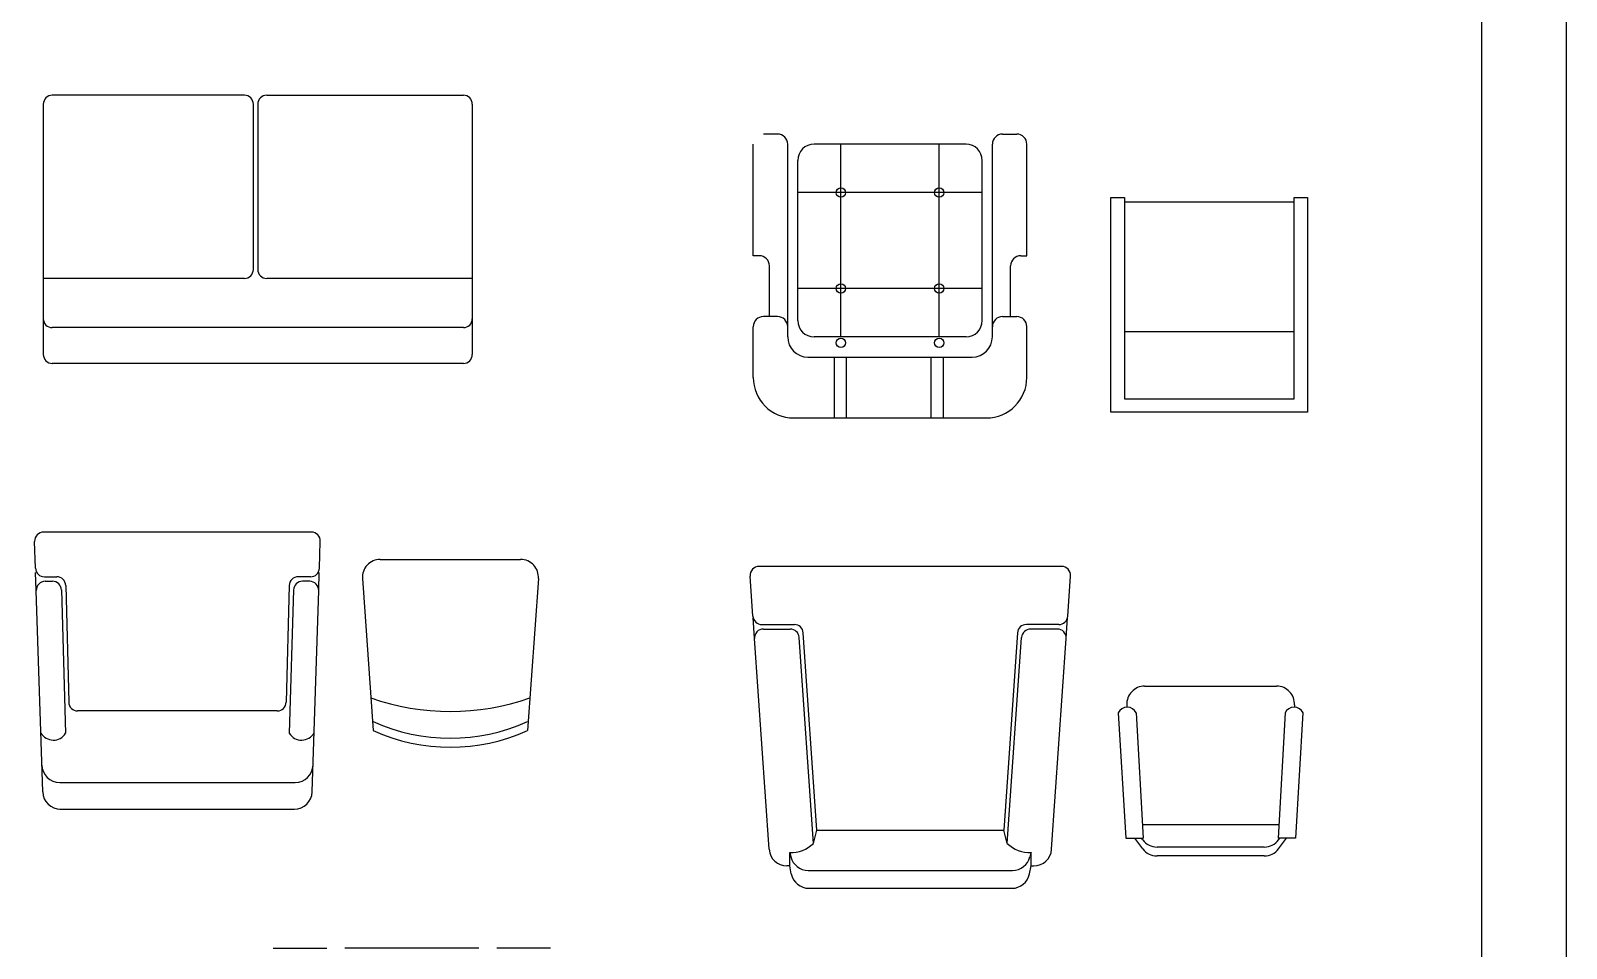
# Model space of a CAD drawing. Header units: inches. Extents: x 3.5 to 46, y 8.9 to 33.7.
# Drawn here: x 18.36 to 24.5, y 21.58 to 25.24 of the extents above; entities that cross this region are included whole.
import ezdxf

# ---------------------------------------------------------------- set-up
doc = ezdxf.new("R2010")
doc.units = ezdxf.units.IN
doc.header["$MEASUREMENT"] = 0
doc.layers.add('02', color=2, linetype='Continuous')
doc.layers.add('kadrbm', color=4, linetype='Continuous')

# ---------------------------------------------------------------- blocks, each defined once
blk = doc.blocks.new('kadrbm')
at = {"layer": 'kadrbm', "color": 4}
blk.add_lwpolyline([(0, 0), (0, 24.7972), (21, 24.7972), (21, 0), (0, 0)], close=True, dxfattribs=at)
blk.add_lwpolyline([(20.6631, 0.3257), (20.6631, 24.4603), (0.3369, 24.4603), (0.3369, 0.3257), (20.6631, 0.3257)], dxfattribs=at)

msp = doc.modelspace()

# ---------------------------------------------------------------- linework, layer by layer
at = {"layer": '02'}
for p, q in [((19.2148, 24.9836), (18.4469, 24.9836)), ((19.304, 24.9836), (20.0898, 24.9836)), ((18.4112, 24.9478), (18.4112, 23.9478)), ((19.2505, 24.2871), (19.2505, 24.9478)), ((19.2683, 24.9478), (19.2683, 24.2871)), ((20.1255, 24.9478), (20.1255, 23.9478)), ((21.3454, 24.8283), (21.2887, 24.8283)), ((22.2445, 24.8283), (22.3012, 24.8283)), ((21.2482, 24.3423), (21.2482, 24.7878)), ((21.3859, 24.0183), (21.3859, 24.7878)), ((22.0987, 24.7878), (21.4912, 24.7878)), ((21.5984, 24.0183), (21.5984, 24.7878)), ((21.9916, 24.0183), (21.9916, 24.7878)), ((22.204, 24.0183), (22.204, 24.7878)), ((22.3417, 24.3423), (22.3417, 24.7878)), ((21.4264, 24.0831), (21.4264, 24.723)), ((22.1635, 24.0831), (22.1635, 24.723)), ((22.1635, 24.5944), (21.4264, 24.5944)), ((22.6778, 23.7176), (22.6778, 24.5747)), ((22.6778, 24.5747), (22.7314, 24.5747)), ((22.7314, 24.5747), (22.7314, 23.7711)), ((23.41, 24.5568), (22.7314, 24.5568)), ((23.41, 23.7711), (23.41, 24.5747)), ((23.41, 24.5747), (23.4635, 24.5747)), ((23.4635, 24.5747), (23.4635, 23.7176)), ((21.2725, 24.3423), (21.2482, 24.3423)), ((21.313, 24.0993), (21.313, 24.3018)), ((22.2769, 24.0993), (22.2769, 24.3018)), ((22.3174, 24.3423), (22.3417, 24.3423)), ((19.2148, 24.2514), (18.4112, 24.2514)), ((20.1255, 24.2514), (19.304, 24.2514)), ((22.1635, 24.2116), (21.4264, 24.2116)), ((21.2482, 23.8563), (21.2482, 24.0588)), ((21.3454, 24.0993), (21.2887, 24.0993)), ((22.2445, 24.0993), (22.3012, 24.0993)), ((22.3417, 23.8563), (22.3417, 24.0588)), ((20.0898, 24.055), (18.4469, 24.055)), ((22.0987, 24.0183), (21.4912, 24.0183)), ((22.7314, 24.039), (23.41, 24.039)), ((21.4669, 23.9373), (22.123, 23.9373)), ((21.5711, 23.9373), (21.5711, 23.6943)), ((21.6197, 23.9373), (21.6197, 23.6943)), ((21.9582, 23.9373), (21.9582, 23.6943)), ((22.0068, 23.9373), (22.0068, 23.6943)), ((20.0898, 23.9121), (18.4469, 23.9121)), ((22.7314, 23.7711), (23.41, 23.7711)), ((21.4102, 23.6943), (22.1797, 23.6943)), ((23.4635, 23.7176), (22.6778, 23.7176)), ((18.3799, 23.0942), (18.3765, 23.2013)), ((19.4824, 23.2382), (18.4122, 23.2382)), ((19.5146, 23.0942), (19.5181, 23.2013)), ((18.3827, 23.0063), (18.3805, 23.0771)), ((19.5118, 23.0063), (19.5141, 23.0771)), ((19.7577, 23.1291), (20.3186, 23.1291)), ((22.4808, 23.101), (21.2716, 23.101)), ((18.4156, 23.0596), (18.465, 23.0596)), ((18.4185, 23.0418), (18.4476, 23.0418)), ((18.5007, 23.0248), (18.5127, 22.5587)), ((19.3939, 23.0248), (19.3819, 22.5587)), ((19.479, 23.0596), (19.4296, 23.0596)), ((19.4761, 23.0418), (19.447, 23.0418)), ((19.6865, 23.0526), (19.7298, 22.4455)), ((20.3898, 23.0526), (20.3465, 22.4455)), ((21.2472, 22.9021), (21.236, 23.0628)), ((22.5053, 22.9021), (22.5164, 23.0628)), ((18.4087, 22.2002), (18.3828, 23.0049)), ((18.4833, 23.007), (18.5003, 22.4346)), ((19.4113, 23.007), (19.3943, 22.4346)), ((19.4858, 22.2002), (19.5118, 23.0049)), ((21.2533, 22.8141), (21.2476, 22.8961)), ((22.4991, 22.8141), (22.5048, 22.8961)), ((21.2828, 22.8688), (21.4126, 22.8688)), ((21.289, 22.851), (21.396, 22.851)), ((21.5029, 22.0474), (21.4482, 22.8356)), ((22.3042, 22.8356), (22.2495, 22.0474)), ((22.4696, 22.8688), (22.3398, 22.8688)), ((22.4634, 22.851), (22.3565, 22.851)), ((21.3118, 21.971), (21.2534, 22.8128)), ((21.4888, 21.9942), (21.4316, 22.8177)), ((22.2636, 21.9942), (22.3208, 22.8177)), ((22.4406, 21.971), (22.499, 22.8128)), ((22.8125, 22.6229), (23.34, 22.6229)), ((19.3462, 22.5239), (18.5484, 22.5239)), ((22.7412, 22.5476), (22.7416, 22.5389)), ((23.4113, 22.5476), (23.4109, 22.5389)), ((22.7072, 22.5161), (22.737, 22.0158)), ((22.7786, 22.5161), (22.8064, 22.0158)), ((23.3739, 22.5161), (23.3461, 22.0158)), ((23.4453, 22.5161), (23.4155, 22.0158)), ((18.4767, 22.2382), (19.4179, 22.2382)), ((18.4767, 22.131), (19.4144, 22.131)), ((21.4888, 21.9942), (21.5029, 22.0474)), ((21.5029, 22.0474), (22.2495, 22.0474)), ((22.2636, 21.9942), (22.2495, 22.0474)), ((23.3491, 22.0691), (22.8034, 22.0694)), ((22.737, 22.0158), (22.8064, 22.0158)), ((22.8048, 21.9729), (22.7727, 22.0158)), ((22.8048, 22.0087), (22.7995, 22.0158)), ((23.2905, 21.9801), (22.862, 21.9801)), ((23.4155, 22.0158), (23.3461, 22.0158)), ((23.3477, 21.9729), (23.3798, 22.0158)), ((23.3477, 22.0087), (23.353, 22.0158)), ((21.3941, 21.9045), (21.3941, 21.9581)), ((21.3941, 21.9581), (21.3984, 21.9408)), ((22.3583, 21.9581), (22.354, 21.9408)), ((22.3583, 21.9045), (22.3583, 21.9581)), ((23.2905, 21.9444), (22.862, 21.9444)), ((21.3941, 21.9045), (21.3831, 21.9045)), ((21.4004, 21.8727), (21.3941, 21.9045)), ((21.4677, 21.8867), (22.2847, 21.8867)), ((22.352, 21.8727), (22.3583, 21.9045)), ((22.3583, 21.9045), (22.3693, 21.9045)), ((21.4705, 21.8153), (22.2819, 21.8153)), ((19.3302, 21.5757), (19.5445, 21.5757)), ((20.1517, 21.5757), (19.616, 21.5757)), ((20.4374, 21.5757), (20.2231, 21.5757))]:
    msp.add_line(p, q, dxfattribs=at)
for centre in [(21.5984, 24.5944), (21.9916, 24.5944), (21.5984, 24.2116), (21.9916, 24.2116), (21.5984, 23.9943), (21.9916, 23.9943)]:
    msp.add_circle(centre, 0.0187, dxfattribs=at)
for centre, radius, start, end in [((18.4469, 24.9478), 0.0357, 90.00001, 179.99994), ((19.2148, 24.9478), 0.0357, 0.00003, 90.00002), ((19.304, 24.9478), 0.0357, 90.00001, 179.99994), ((20.0898, 24.9478), 0.0357, 0.00003, 90.00002), ((21.3454, 24.7878), 0.0405, 0, 90), ((22.2445, 24.7878), 0.0405, 90, 180), ((22.3012, 24.7878), 0.0405, 0, 90), ((21.4912, 24.723), 0.0648, 90, 180), ((22.0987, 24.723), 0.0648, 0, 90), ((21.2725, 24.3018), 0.0405, 0, 90), ((22.3174, 24.3018), 0.0405, 90, 180), ((19.2148, 24.2871), 0.0357, 270.00003, 0.00003), ((19.304, 24.2871), 0.0357, 180.00001, 270.00003), ((18.4469, 24.0907), 0.0357, 180.00001, 270.00003), ((20.0898, 24.0907), 0.0357, 270.00003, 0.00003), ((21.2887, 24.0588), 0.0405, 90, 180), ((21.3454, 24.0588), 0.0405, 0, 90), ((21.4912, 24.0831), 0.0648, 180, 270), ((22.0987, 24.0831), 0.0648, 270, 0), ((22.2445, 24.0588), 0.0405, 90, 180), ((22.3012, 24.0588), 0.0405, 0, 90), ((21.4669, 24.0183), 0.081, 180, 270), ((22.123, 24.0183), 0.081, 270, 0), ((18.4469, 23.9478), 0.0357, 180.00003, 270.00003), ((20.0898, 23.9478), 0.0357, 270, 0), ((21.4102, 23.8563), 0.162, 180, 270), ((22.1797, 23.8563), 0.162, 270, 0), ((18.4122, 23.2025), 0.0357, 90.00001, 181.84757), ((19.4824, 23.2025), 0.0357, 358.15241, 90.00001), ((18.4156, 23.0953), 0.0357, 181.84763, 270.00003), ((19.479, 23.0953), 0.0357, 270.00003, 358.15243), ((19.7577, 23.0577), 0.0714, 90.00001, 184.08557), ((20.3186, 23.0577), 0.0714, 355.91437, 90.00001), ((21.2716, 23.0653), 0.0357, 90.00001, 183.97243), ((22.4808, 23.0653), 0.0357, 356.02753, 90.00001), ((18.4185, 23.006), 0.0357, 90.00001, 181.84757), ((18.4476, 23.006), 0.0357, 1.46885, 90.00005), ((18.465, 23.0239), 0.0357, 1.46885, 90.00005), ((19.4296, 23.0239), 0.0357, 90.00001, 178.5312), ((19.447, 23.006), 0.0357, 90.00001, 178.5312), ((19.4761, 23.006), 0.0357, 358.15241, 90.00001), ((21.2828, 22.9045), 0.0357, 183.97252, 270), ((22.4696, 22.9045), 0.0357, 270.00003, 356.02753), ((21.289, 22.8153), 0.0357, 90.00001, 183.97243), ((21.396, 22.8153), 0.0357, 3.9725, 90.00002), ((21.4126, 22.8331), 0.0357, 3.9725, 90.00002), ((22.3398, 22.8331), 0.0357, 90.00001, 176.02753), ((22.3565, 22.8153), 0.0357, 90.00001, 176.02753), ((22.4634, 22.8153), 0.0357, 356.02753, 90.00001), ((22.8125, 22.5515), 0.0714, 90.00001, 183.17978), ((23.34, 22.5515), 0.0714, 356.82016, 90.00002), ((18.5484, 22.5596), 0.0357, 181.46883, 270.00003), ((19.3462, 22.5596), 0.0357, 270.00003, 358.53125), ((20.0381, 23.4857), 0.9637, 250.75731, 289.24271), ((22.7429, 22.4996), 0.0394, 24.86214, 155.13789), ((23.4096, 22.4996), 0.0394, 24.86214, 155.13789), ((20.0381, 23.1644), 0.7496, 245.71345, 294.28653), ((18.451, 22.4651), 0.0579, 210.56844, 328.20013), ((19.4435, 22.4651), 0.0579, 211.79991, 329.43161), ((20.0381, 23.1287), 0.7496, 245.71345, 294.28653), ((18.4767, 22.3096), 0.0714, 181.84763, 270.00003), ((19.4179, 22.3096), 0.0714, 270.00003, 358.15243), ((18.4801, 22.2025), 0.0714, 181.84763, 270.00003), ((19.4144, 22.2025), 0.0714, 270.00003, 358.15243), ((21.3831, 21.976), 0.0714, 183.97252, 270), ((21.3972, 22.0922), 0.1342, 268.66531, 313.05328), ((22.3552, 22.0922), 0.1342, 226.94673, 271.33472), ((22.3693, 21.976), 0.0714, 270.00003, 356.02753), ((22.862, 22.0515), 0.0714, 216.86992, 270.00003), ((22.862, 22.0158), 0.0714, 216.86992, 270.00003), ((23.2905, 22.0515), 0.0714, 270.00003, 323.13013), ((23.2905, 22.0158), 0.0714, 270.00003, 323.13013), ((21.4677, 21.9581), 0.0714, 194.03626, 270.00003), ((22.2847, 21.9581), 0.0714, 270.00003, 345.96378), ((21.4705, 21.8867), 0.0714, 191.30995, 270.00003), ((22.2819, 21.8867), 0.0714, 270.00003, 348.69009)]:
    msp.add_arc(centre, radius, start, end, dxfattribs=at)

# ---------------------------------------------------------------- block references
at = {"layer": 'kadrbm'}
msp.add_blockref('kadrbm', (3.4975, 8.8888), dxfattribs=at)

doc.saveas('drawing.dxf')
